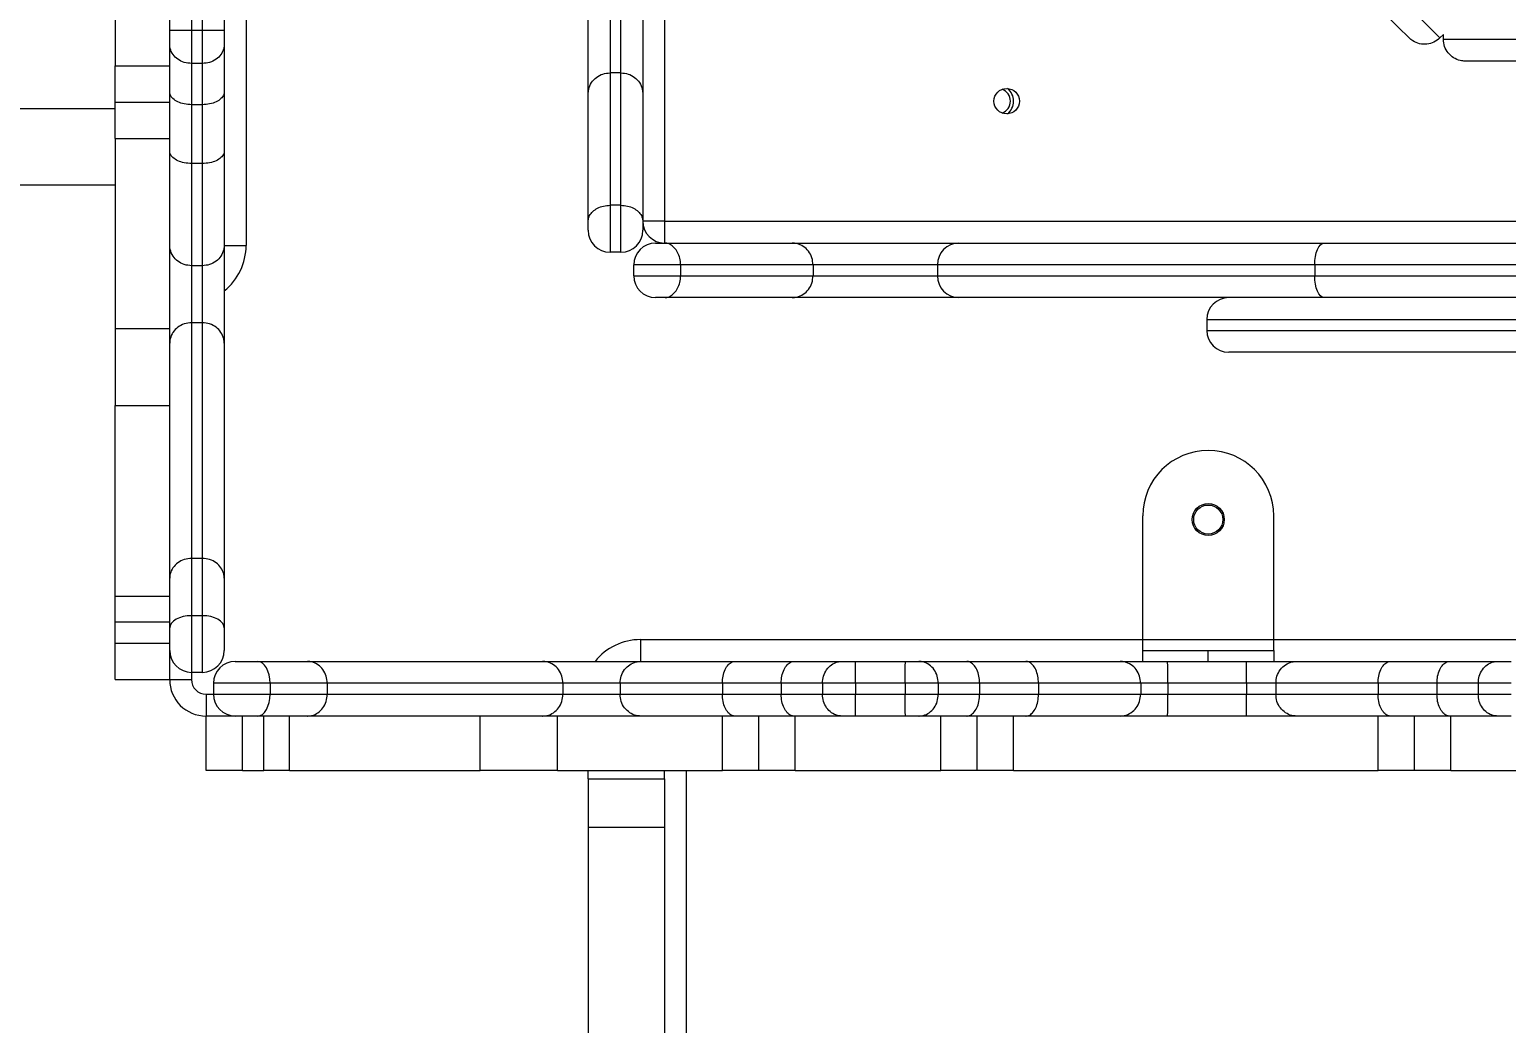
# Model space of a CAD drawing. Header units: millimetres. Extents: x -8760 to 8364, y -7998 to 7451.
# Drawn here: x 3400.9 to 3806.7, y -558.1 to -284.9 of the extents above; entities that cross this region are included whole.
import ezdxf

# ---------------------------------------------------------------- set-up
doc = ezdxf.new("R2010")
doc.units = ezdxf.units.MM
for name, color, linetype in [('DIKOM_ОБЪЕКТ', 7, 'Continuous'), ('DIKOM_РАЗМЕР_ЗОНА', 7, 'Continuous'), ('DIKOM_РАЗМЕР_ОБЪЕКТА', 7, 'Continuous')]:
    doc.layers.add(name, color=color, linetype=linetype)
doc.styles.add('style1', font='arial.ttf', dxfattribs={"width": 0.8})
doc.dimstyles.new('1-50', dxfattribs={"dimtxt": 300, "dimasz": 200, "dimexe": 100, "dimexo": 0, "dimgap": 100, "dimtad": 1, "dimtxsty": 'style1', "dimcen": 200, "dimclrd": 7, "dimclre": 7, "dimclrt": 7, "dimadec": 1, "dimazin": 2, "dimtfac": 1, "dimtmove": 0, "dimatfit": 2, "dimfxl": 0, "dimlwd": 25, "dimlwe": 18, "dimarcsym": 0})

# ---------------------------------------------------------------- blocks, each defined once
blk = doc.blocks.new('*D21')
at = {"layer": 'Defpoints', "color": 0, "transparency": 16777216}
for p in [(-7755.65, -10.55), (8364.4, -2410.44), (8364.4, -7897.56)]:
    blk.add_point(p, dxfattribs=at)
at = {"layer": 'DIKOM_РАЗМЕР_ЗОНА', "color": 7, "lineweight": 18, "transparency": 16777216}
for p, q in [((-7755.65, -10.55), (-7755.65, -7997.56)), ((8364.4, -2410.44), (8364.4, -7997.56))]:
    blk.add_line(p, q, dxfattribs=at)
at = {"layer": 'DIKOM_РАЗМЕР_ЗОНА', "color": 7, "lineweight": 25, "transparency": 16777216}
blk.add_line((-7555.65, -7897.56), (8164.4, -7897.56), dxfattribs=at)
at = {"layer": 'DIKOM_РАЗМЕР_ЗОНА', "color": 7, "transparency": 16777216}
for points in [[(-7555.65, -7864.23), (-7555.65, -7930.9), (-7755.65, -7897.56)], [(8164.4, -7864.23), (8164.4, -7930.9), (8364.4, -7897.56)]]:
    blk.add_solid(points, dxfattribs=at)
at = {"layer": 'DIKOM_РАЗМЕР_ЗОНА', "color": 7, "transparency": 16777216, "insert": (1040.74, -7644.39), "char_height": 300, "attachment_point": 5, "style": 'style1'}
blk.add_mtext('16100', dxfattribs=at)
blk = doc.blocks.new('*D19')
at = {"layer": 'Defpoints', "color": 0, "transparency": 16777216}
for p in [(-5756.7, -306.55), (6365.48, -2710.55), (6365.48, -7111.41)]:
    blk.add_point(p, dxfattribs=at)
at = {"layer": 'DIKOM_РАЗМЕР_ОБЪЕКТА', "color": 7, "lineweight": 18, "transparency": 16777216}
for p, q in [((-5756.7, -306.55), (-5756.7, -7211.41)), ((6365.48, -2710.55), (6365.48, -7211.41))]:
    blk.add_line(p, q, dxfattribs=at)
at = {"layer": 'DIKOM_РАЗМЕР_ОБЪЕКТА', "color": 7, "lineweight": 25, "transparency": 16777216}
blk.add_line((-5556.7, -7111.41), (6165.48, -7111.41), dxfattribs=at)
at = {"layer": 'DIKOM_РАЗМЕР_ОБЪЕКТА', "color": 7, "transparency": 16777216}
for points in [[(-5556.7, -7078.08), (-5556.7, -7144.75), (-5756.7, -7111.41)], [(6165.48, -7078.08), (6165.48, -7144.75), (6365.48, -7111.41)]]:
    blk.add_solid(points, dxfattribs=at)
at = {"layer": 'DIKOM_РАЗМЕР_ОБЪЕКТА', "color": 7, "transparency": 16777216, "insert": (1047.24, -6858.24), "char_height": 300, "attachment_point": 5, "style": 'style1'}
blk.add_mtext('12100', dxfattribs=at)

msp = doc.modelspace()

# ---------------------------------------------------------------- linework, layer by layer
at = {"layer": 'DIKOM_ОБЪЕКТ', "color": 7, "linetype": 'Continuous', "lineweight": 15}
for p, q in [((3575.391, -64.554), (3575.391, -337.554)), ((3460.392, -206.456), (3460.392, -344.189)), ((3424.391, -254.845), (3424.391, -294.845)), ((3554.391, -302.531), (3554.391, -256.74)), ((3569.391, -256.74), (3569.391, -302.531)), ((3560.392, -262.599), (3560.392, -296.764)), ((3563.392, -296.764), (3563.392, -262.599)), ((3439.392, -285.133), (3439.392, -271.394)), ((3445.392, -271.43), (3445.392, -285.097)), ((3448.392, -285.097), (3448.392, -271.43)), ((3454.392, -271.394), (3454.392, -285.133)), ((3439.392, -288.86), (3439.392, -285.133)), ((3445.392, -285.097), (3445.392, -294.179)), ((3448.392, -285.097), (3445.392, -285.097)), ((3448.392, -294.179), (3448.392, -285.097)), ((3454.392, -285.133), (3454.392, -288.86)), ((3788.426, -287.154), (3789.392, -286.189)), ((3789.392, -287.554), (3789.392, -286.189)), ((3789.392, -287.554), (3837.011, -287.554)), ((3439.392, -301.985), (3439.392, -288.86)), ((3454.392, -288.86), (3454.392, -301.985)), ((3424.391, -294.845), (3439.392, -294.845)), ((3424.391, -304.845), (3424.391, -294.845)), ((3448.392, -294.179), (3445.392, -294.179)), ((3445.392, -294.179), (3445.392, -305.522)), ((3448.392, -305.522), (3448.392, -294.179)), ((3840.462, -293.554), (3795.392, -293.554)), ((3560.392, -296.764), (3560.392, -333.156)), ((3563.392, -296.764), (3560.392, -296.764)), ((3563.392, -333.156), (3563.392, -296.764)), ((3439.392, -318.259), (3439.392, -301.985)), ((3454.392, -301.985), (3454.392, -318.259)), ((3554.391, -337.442), (3554.391, -302.531)), ((3569.391, -302.531), (3569.391, -337.442)), ((3373.238, -306.554), (3424.391, -306.554)), ((3424.391, -304.845), (3439.392, -304.845)), ((3424.391, -314.845), (3424.391, -304.845)), ((3448.392, -305.522), (3445.392, -305.522)), ((3445.392, -305.522), (3445.392, -321.691)), ((3448.392, -321.691), (3448.392, -305.522)), ((3424.391, -314.845), (3439.392, -314.845)), ((3424.391, -314.845), (3424.391, -367.029)), ((3439.392, -344.102), (3439.392, -318.259)), ((3454.392, -318.259), (3454.392, -344.102)), ((3448.392, -321.691), (3445.392, -321.691)), ((3445.392, -321.691), (3445.392, -349.785)), ((3448.392, -349.785), (3448.392, -321.691)), ((3373.238, -327.554), (3424.391, -327.554)), ((3560.392, -333.156), (3560.392, -346.054)), ((3563.392, -333.156), (3560.392, -333.156)), ((3563.392, -346.054), (3563.392, -333.156)), ((3554.391, -340.054), (3554.391, -337.442)), ((3569.391, -337.442), (3569.391, -340.054)), ((3575.391, -337.554), (3569.391, -337.554)), ((3575.391, -337.554), (3848.392, -337.554)), ((3575.391, -337.554), (3575.391, -343.554)), ((3439.392, -371.072), (3439.392, -344.102)), ((3454.392, -344.102), (3454.392, -371.072)), ((3454.392, -344.189), (3460.392, -344.189)), ((3572.892, -343.554), (3575.503, -343.554)), ((3575.503, -343.554), (3610.415, -343.554)), ((3610.415, -343.554), (3656.206, -343.554)), ((3656.206, -343.554), (3756.62, -343.554)), ((3756.62, -343.554), (3901.358, -343.554)), ((3563.392, -346.054), (3560.392, -346.054)), ((3448.392, -349.785), (3445.392, -349.785)), ((3445.392, -349.785), (3445.392, -365.478)), ((3448.392, -365.478), (3448.392, -349.785)), ((3579.79, -349.554), (3566.892, -349.554)), ((3566.892, -352.554), (3566.892, -349.554)), ((3566.892, -352.554), (3579.79, -352.554)), ((3579.79, -349.554), (3579.79, -352.554)), ((3616.182, -349.554), (3579.79, -349.554)), ((3579.79, -352.554), (3616.182, -352.554)), ((3616.182, -349.554), (3616.182, -352.554)), ((3650.346, -349.554), (3616.182, -349.554)), ((3616.182, -352.554), (3650.346, -352.554)), ((3754.02, -349.554), (3650.346, -349.554)), ((3650.346, -349.554), (3650.346, -352.554)), ((3650.346, -352.554), (3754.02, -352.554)), ((3896.808, -349.554), (3754.02, -349.554)), ((3754.02, -349.554), (3754.02, -352.554)), ((3754.02, -352.554), (3896.808, -352.554)), ((3575.503, -358.554), (3572.892, -358.554)), ((3610.415, -358.554), (3575.503, -358.554)), ((3656.206, -358.554), (3610.415, -358.554)), ((3756.62, -358.554), (3656.206, -358.554)), ((3901.358, -358.554), (3756.62, -358.554)), ((3724.392, -364.554), (3724.392, -367.554)), ((3724.392, -364.554), (4084.392, -364.554)), ((3424.391, -367.029), (3439.392, -367.029)), ((3424.391, -367.029), (3424.391, -388.242)), ((3445.392, -365.478), (3445.392, -430.246)), ((3448.392, -365.478), (3445.392, -365.478)), ((3448.392, -430.246), (3448.392, -365.478)), ((3724.392, -367.554), (4084.392, -367.554)), ((3439.392, -435.685), (3439.392, -371.072)), ((3454.392, -371.072), (3454.392, -435.685)), ((4078.392, -373.554), (3730.392, -373.554)), ((3424.391, -388.242), (3439.392, -388.242)), ((3424.391, -440.625), (3424.391, -388.242)), ((3706.77, -452.554), (3706.77, -418.554)), ((3742.77, -452.554), (3742.77, -418.554)), ((3445.392, -430.246), (3445.392, -445.973)), ((3448.392, -430.246), (3445.392, -430.246)), ((3448.392, -445.973), (3448.392, -430.246)), ((3439.392, -449.322), (3439.392, -435.685)), ((3454.392, -435.685), (3454.392, -449.322)), ((3424.391, -440.625), (3439.392, -440.625)), ((3424.391, -447.696), (3424.391, -440.625)), ((3445.392, -445.973), (3445.392, -461.554)), ((3448.392, -445.973), (3445.392, -445.973)), ((3448.392, -461.554), (3448.392, -445.973)), ((3424.391, -447.696), (3439.392, -447.696)), ((3424.391, -453.554), (3424.391, -447.696)), ((3439.392, -455.554), (3439.392, -449.322)), ((3454.392, -449.322), (3454.392, -455.554)), ((3424.391, -453.554), (3439.392, -453.554)), ((3424.391, -463.554), (3424.391, -453.554)), ((3568.757, -452.554), (3568.757, -458.554)), ((3568.757, -452.554), (3706.77, -452.554)), ((3706.77, -452.554), (3742.77, -452.554)), ((3706.77, -455.554), (3706.77, -452.554)), ((3742.77, -455.554), (3742.77, -452.554)), ((3742.77, -452.554), (4066.294, -452.554)), ((3439.392, -463.554), (3439.392, -455.554)), ((3457.391, -458.554), (3463.624, -458.554)), ((3463.624, -458.554), (3477.261, -458.554)), ((3477.261, -458.554), (3541.874, -458.554)), ((3541.874, -458.554), (3568.843, -458.554)), ((3568.843, -458.554), (3594.687, -458.554)), ((3594.687, -458.554), (3610.961, -458.554)), ((3610.961, -458.554), (3624.086, -458.554)), ((3624.086, -458.554), (3627.812, -458.554)), ((3627.812, -458.554), (3641.552, -458.554)), ((3641.552, -458.554), (3645.279, -458.554)), ((3645.279, -458.554), (3658.404, -458.554)), ((3658.404, -458.554), (3674.677, -458.554)), ((3674.677, -458.554), (3700.521, -458.554)), ((3700.521, -458.554), (3713.584, -458.554)), ((3706.77, -458.554), (3706.77, -455.554)), ((3706.77, -455.554), (3724.77, -455.554)), ((3713.584, -458.554), (3735.221, -458.554)), ((3724.77, -458.554), (3724.77, -455.554)), ((3724.77, -455.554), (3742.77, -455.554)), ((3735.221, -458.554), (3749.019, -458.554)), ((3742.77, -455.554), (3742.77, -458.554)), ((3749.019, -458.554), (3774.863, -458.554)), ((3774.863, -458.554), (3791.136, -458.554)), ((3791.136, -458.554), (3804.261, -458.554)), ((3804.261, -458.554), (3807.988, -458.554)), ((3448.392, -461.554), (3445.392, -461.554)), ((3445.392, -461.554), (3445.392, -463.554)), ((3424.391, -463.554), (3439.392, -463.554)), ((3439.392, -463.554), (3445.392, -463.554)), ((3466.973, -464.554), (3451.392, -464.554)), ((3451.392, -464.554), (3451.392, -467.554)), ((3466.973, -464.554), (3466.973, -467.554)), ((3482.699, -464.554), (3466.973, -464.554)), ((3482.699, -464.554), (3482.699, -467.554)), ((3547.468, -464.554), (3482.699, -464.554)), ((3547.468, -464.554), (3547.468, -467.554)), ((3563.161, -464.554), (3547.468, -464.554)), ((3591.254, -464.554), (3563.161, -464.554)), ((3563.161, -464.554), (3563.161, -467.554)), ((3607.424, -464.554), (3591.254, -464.554)), ((3591.254, -464.554), (3591.254, -467.554)), ((3618.766, -464.554), (3607.424, -464.554)), ((3607.424, -464.554), (3607.424, -467.554)), ((3627.849, -464.554), (3618.766, -464.554)), ((3618.766, -464.554), (3618.766, -467.554)), ((3627.849, -464.554), (3627.849, -467.554)), ((3641.516, -464.554), (3627.849, -464.554)), ((3650.598, -464.554), (3641.516, -464.554)), ((3641.516, -464.554), (3641.516, -467.554)), ((3650.598, -464.554), (3650.598, -467.554)), ((3661.94, -464.554), (3650.598, -464.554)), ((3661.94, -464.554), (3661.94, -467.554)), ((3678.11, -464.554), (3661.94, -464.554)), ((3678.11, -464.554), (3678.11, -467.554)), ((3706.203, -464.554), (3678.11, -464.554)), ((3706.203, -464.554), (3706.203, -467.554)), ((3713.671, -464.554), (3706.203, -464.554)), ((3713.671, -464.554), (3713.671, -467.554)), ((3735.307, -464.554), (3713.671, -464.554)), ((3743.337, -464.554), (3735.307, -464.554)), ((3735.307, -464.554), (3735.307, -467.554)), ((3771.43, -464.554), (3743.337, -464.554)), ((3743.337, -464.554), (3743.337, -467.554)), ((3787.6, -464.554), (3771.43, -464.554)), ((3771.43, -464.554), (3771.43, -467.554)), ((3798.942, -464.554), (3787.6, -464.554)), ((3787.6, -464.554), (3787.6, -467.554)), ((3808.025, -464.554), (3798.942, -464.554)), ((3798.942, -464.554), (3798.942, -467.554)), ((3449.391, -467.554), (3449.391, -473.554)), ((3449.391, -467.554), (3451.392, -467.554)), ((3451.392, -467.554), (3466.973, -467.554)), ((3466.973, -467.554), (3482.699, -467.554)), ((3482.699, -467.554), (3547.468, -467.554)), ((3547.468, -467.554), (3563.161, -467.554)), ((3563.161, -467.554), (3591.254, -467.554)), ((3591.254, -467.554), (3607.424, -467.554)), ((3607.424, -467.554), (3618.766, -467.554)), ((3618.766, -467.554), (3627.849, -467.554)), ((3627.849, -467.554), (3641.516, -467.554)), ((3641.516, -467.554), (3650.598, -467.554)), ((3650.598, -467.554), (3661.94, -467.554)), ((3661.94, -467.554), (3678.11, -467.554)), ((3678.11, -467.554), (3706.203, -467.554)), ((3706.203, -467.554), (3713.671, -467.554)), ((3713.671, -467.554), (3735.307, -467.554)), ((3735.307, -467.554), (3743.337, -467.554)), ((3743.337, -467.554), (3771.43, -467.554)), ((3771.43, -467.554), (3787.6, -467.554)), ((3787.6, -467.554), (3798.942, -467.554)), ((3798.942, -467.554), (3808.025, -467.554)), ((3449.391, -488.554), (3449.391, -473.554)), ((3457.391, -473.554), (3449.391, -473.554)), ((3463.624, -473.554), (3457.391, -473.554)), ((3459.392, -488.554), (3459.392, -473.554)), ((3477.261, -473.554), (3463.624, -473.554)), ((3465.25, -488.554), (3465.25, -473.554)), ((3472.321, -488.554), (3472.321, -473.554)), ((3541.874, -473.554), (3477.261, -473.554)), ((3524.704, -488.554), (3524.704, -473.554)), ((3568.843, -473.554), (3541.874, -473.554)), ((3545.917, -488.554), (3545.917, -473.554)), ((3594.687, -473.554), (3568.843, -473.554)), ((3591.263, -488.554), (3591.263, -473.554)), ((3610.961, -473.554), (3594.687, -473.554)), ((3601.263, -488.554), (3601.263, -473.554)), ((3624.086, -473.554), (3610.961, -473.554)), ((3611.263, -488.554), (3611.263, -473.554)), ((3627.812, -473.554), (3624.086, -473.554)), ((3641.552, -473.554), (3627.812, -473.554)), ((3645.279, -473.554), (3641.552, -473.554)), ((3658.404, -473.554), (3645.279, -473.554)), ((3651.263, -488.554), (3651.263, -473.554)), ((3674.677, -473.554), (3658.404, -473.554)), ((3661.264, -488.554), (3661.264, -473.554)), ((3671.263, -488.554), (3671.263, -473.554)), ((3700.521, -473.554), (3674.677, -473.554)), ((3713.584, -473.554), (3700.521, -473.554)), ((3735.221, -473.554), (3713.584, -473.554)), ((3749.019, -473.554), (3735.221, -473.554)), ((3774.863, -473.554), (3749.019, -473.554)), ((3771.439, -488.554), (3771.439, -473.554)), ((3791.136, -473.554), (3774.863, -473.554)), ((3781.439, -488.554), (3781.439, -473.554)), ((3804.261, -473.554), (3791.136, -473.554)), ((3791.439, -488.554), (3791.439, -473.554)), ((3807.988, -473.554), (3804.261, -473.554)), ((3459.392, -488.554), (3449.391, -488.554)), ((3459.392, -488.554), (3465.25, -488.554)), ((3472.321, -488.554), (3465.25, -488.554)), ((3472.321, -488.554), (3524.704, -488.554)), ((3545.917, -488.554), (3524.704, -488.554)), ((3545.917, -488.554), (3591.263, -488.554)), ((3554.391, -490.842), (3554.391, -488.554)), ((3554.391, -490.842), (3575.391, -490.842)), ((3554.391, -490.842), (3554.391, -504.07)), ((3575.391, -490.842), (3575.391, -488.554)), ((3575.391, -490.842), (3575.391, -504.07)), ((3581.391, -1928.554), (3581.391, -488.554)), ((3601.263, -488.554), (3591.263, -488.554)), ((3611.263, -488.554), (3601.263, -488.554)), ((3611.263, -488.554), (3651.263, -488.554)), ((3661.264, -488.554), (3651.263, -488.554)), ((3671.263, -488.554), (3661.264, -488.554)), ((3671.263, -488.554), (3771.439, -488.554)), ((3781.439, -488.554), (3771.439, -488.554)), ((3791.439, -488.554), (3781.439, -488.554)), ((3791.439, -488.554), (3831.439, -488.554)), ((3554.391, -504.07), (3575.391, -504.07)), ((3554.391, -504.07), (3554.391, -728.554)), ((3575.391, -504.07), (3575.391, -728.554))]:
    msp.add_line(p, q, dxfattribs=at)
at = {"layer": 'DIKOM_ОБЪЕКТ', "color": 7, "linetype": 'Continuous', "lineweight": 15, "flags": 128}
for points in [[(3779.941, -287.154), (3779.039, -286.253), (3777.895, -285.108), (3776.51, -283.723), (3774.89, -282.104), (3773.042, -280.255), (3770.971, -278.185), (3768.687, -275.901), (3766.197, -273.411), (3763.51, -270.724), (3760.637, -267.851), (3757.588, -264.801), (3754.374, -261.588), (3751.008, -258.221)], [(3757.697, -256.425), (3761.289, -260.017), (3764.716, -263.444), (3767.966, -266.695), (3771.027, -269.755), (3773.887, -272.615), (3776.535, -275.263), (3778.962, -277.69), (3781.158, -279.886), (3783.115, -281.844), (3784.827, -283.555), (3786.286, -285.014), (3787.487, -286.216), (3788.426, -287.154)], [(3754.02, -349.554), (3754.07, -348.384), (3754.218, -347.258), (3754.459, -346.221), (3754.782, -345.312), (3755.176, -344.565), (3755.625, -344.011), (3756.113, -343.669), (3756.62, -343.554)], [(3756.62, -358.554), (3756.113, -358.439), (3755.625, -358.098), (3755.176, -357.543), (3754.782, -356.797), (3754.459, -355.888), (3754.218, -354.85), (3754.07, -353.725), (3754.02, -352.554)], [(3445.392, -445.973), (3444.221, -446.037), (3443.095, -446.228), (3442.058, -446.537), (3441.149, -446.954), (3440.403, -447.461), (3439.849, -448.04), (3439.507, -448.668), (3439.392, -449.322)], [(3454.392, -449.322), (3454.276, -448.668), (3453.935, -448.04), (3453.38, -447.461), (3452.634, -446.954), (3451.725, -446.537), (3450.688, -446.228), (3449.562, -446.037), (3448.392, -445.973)], [(3466.973, -464.554), (3466.909, -463.384), (3466.718, -462.258), (3466.408, -461.221), (3465.992, -460.311), (3465.484, -459.565), (3464.905, -459.011), (3464.277, -458.669), (3463.624, -458.554)], [(3463.624, -473.554), (3464.277, -473.439), (3464.905, -473.098), (3465.484, -472.543), (3465.992, -471.797), (3466.408, -470.888), (3466.718, -469.85), (3466.909, -468.725), (3466.973, -467.554)]]:
    msp.add_lwpolyline(points, dxfattribs=at)
at = {"layer": 'DIKOM_ОБЪЕКТ', "color": 7, "linetype": 'Continuous', "lineweight": 15}
for centre, radius in [((3669.392, -304.554), 3.5), ((3724.77, -419.554), 4.4), ((3724.77, -419.554), 4)]:
    msp.add_circle(centre, radius, dxfattribs=at)
for centre, radius, start, end in [((3666.892, -304.554), 3.5, 290.92507, 69.07493), ((3666.892, -304.554), 4.4, 307.38807, 52.61195), ((3560.392, -340.054), 6, 180, 270), ((3563.392, -340.054), 6, 270, 0), ((3575.392, -337.554), 6, 180, 270), ((3444.392, -344.189), 16, 308.68219, 0), ((3572.892, -349.554), 6, 90, 180), ((3656.277, -349.485), 5.931, 90.68937, 180.66749), ((3572.892, -352.554), 6, 180, 270), ((3656.277, -352.623), 5.931, 179.33025, 269.31062), ((3730.392, -364.554), 6, 90, 180), ((3730.392, -367.554), 6, 180, 270), ((3724.77, -418.554), 18, 90, 180), ((3724.77, -418.554), 18, 0, 90), ((3568.757, -468.554), 16, 90, 141.31781), ((3445.392, -455.554), 6, 180, 270), ((3448.392, -455.554), 6, 270, 0), ((3457.392, -464.554), 6, 90, 180), ((3449.392, -463.554), 10, 180, 270), ((3449.392, -463.554), 4, 180, 270), ((3457.392, -467.554), 6, 180, 270)]:
    msp.add_arc(centre, radius, start, end, dxfattribs=at)
for points, knots in [([(3445.392, -285.097), (3444.717, -285.097), (3443.368, -285.098), (3441.572, -285.103), (3440.206, -285.112), (3439.533, -285.121), (3439.394, -285.129), (3439.392, -285.133), (3439.392, -285.133)], [0, 0, 0, 0, 0.2146724, 0.4293578, 0.6440333, 0.8586921, 0.9867632, 1, 1, 1, 1]), ([(3454.392, -285.133), (3454.391, -285.133), (3454.388, -285.129), (3454.252, -285.121), (3453.577, -285.112), (3452.211, -285.103), (3450.416, -285.098), (3449.066, -285.097), (3448.392, -285.097)], [0, 0, 0, 0, 0.0132375, 0.1413045, 0.3559669, 0.5706796, 0.7853241, 1, 1, 1, 1]), ([(3788.426, -287.154), (3787.904, -287.583), (3786.859, -288.441), (3784.866, -288.981), (3782.831, -288.876), (3781.153, -288.182), (3780.268, -287.479), (3779.949, -287.163), (3779.941, -287.154)], [0, 0, 0, 0, 0.2135381, 0.4270642, 0.6409934, 0.8557627, 0.9961985, 1, 1, 1, 1]), ([(3795.392, -293.554), (3795.381, -293.554), (3794.925, -293.554), (3793.796, -293.42), (3792.118, -292.719), (3790.61, -291.354), (3789.589, -289.567), (3789.457, -288.225), (3789.392, -287.554)], [0, 0, 0, 0, 0.0033179, 0.1466203, 0.3614496, 0.5747744, 0.7873819, 1, 1, 1, 1]), ([(3445.392, -294.179), (3444.718, -294.121), (3443.372, -294.005), (3441.579, -293.101), (3440.213, -291.763), (3439.522, -290.275), (3439.391, -289.274), (3439.392, -288.87), (3439.392, -288.86)], [0, 0, 0, 0, 0.2138837, 0.4277851, 0.6418509, 0.8563739, 0.996382, 1, 1, 1, 1]), ([(3454.392, -288.86), (3454.392, -288.87), (3454.392, -289.274), (3454.26, -290.275), (3453.57, -291.763), (3452.204, -293.101), (3450.412, -294.005), (3449.065, -294.121), (3448.392, -294.179)], [0, 0, 0, 0, 0.0036181, 0.1436374, 0.3581688, 0.5722427, 0.786108, 1, 1, 1, 1]), ([(3554.391, -302.531), (3554.392, -302.516), (3554.396, -302.089), (3554.521, -301.015), (3555.212, -299.408), (3556.577, -297.947), (3558.37, -296.955), (3559.718, -296.827), (3560.392, -296.764)], [0, 0, 0, 0, 0.0049799, 0.1424308, 0.3572396, 0.5716166, 0.7858025, 1, 1, 1, 1]), ([(3563.392, -296.764), (3564.065, -296.827), (3565.413, -296.955), (3567.206, -297.948), (3568.572, -299.408), (3569.26, -301.016), (3569.392, -302.089), (3569.391, -302.516), (3569.391, -302.531)], [0, 0, 0, 0, 0.214151, 0.4283404, 0.6427547, 0.8575671, 0.9950203, 1, 1, 1, 1]), ([(3445.392, -305.522), (3444.717, -305.483), (3443.368, -305.405), (3441.572, -304.795), (3440.206, -303.897), (3439.543, -302.939), (3439.396, -302.284), (3439.392, -302.024), (3439.392, -301.985)], [0, 0, 0, 0, 0.2146659, 0.4293481, 0.6440237, 0.858681, 0.979032, 1, 1, 1, 1]), ([(3454.392, -301.985), (3454.391, -302.024), (3454.386, -302.284), (3454.242, -302.94), (3453.577, -303.897), (3452.212, -304.795), (3450.416, -305.405), (3449.066, -305.483), (3448.392, -305.522)], [0, 0, 0, 0, 0.0209689, 0.1413142, 0.3559727, 0.5706495, 0.7853329, 1, 1, 1, 1]), ([(3445.392, -321.691), (3444.717, -321.653), (3443.368, -321.578), (3441.572, -320.985), (3440.208, -320.114), (3439.524, -319.162), (3439.394, -318.525), (3439.392, -318.272), (3439.392, -318.259)], [0, 0, 0, 0, 0.2145931, 0.4292114, 0.6438332, 0.8585202, 0.9926642, 1, 1, 1, 1]), ([(3454.392, -318.259), (3454.391, -318.272), (3454.389, -318.525), (3454.259, -319.162), (3453.576, -320.115), (3452.211, -320.985), (3450.415, -321.578), (3449.066, -321.653), (3448.392, -321.691)], [0, 0, 0, 0, 0.00733591, 0.14148756, 0.35615814, 0.57078288, 0.78540401, 1, 1, 1, 1]), ([(3554.391, -337.442), (3554.391, -337.44), (3554.391, -337.369), (3554.412, -336.957), (3554.662, -336.079), (3555.564, -334.891), (3556.89, -333.942), (3558.541, -333.286), (3559.775, -333.199), (3560.392, -333.156)], [0, 0, 0, 0, 0.0014877, 0.0470979, 0.2691647, 0.4668073, 0.6481888, 0.8240036, 1, 1, 1, 1]), ([(3563.392, -333.156), (3564.009, -333.199), (3565.242, -333.286), (3566.893, -333.942), (3568.22, -334.891), (3569.121, -336.079), (3569.373, -336.957), (3569.391, -337.369), (3569.391, -337.44), (3569.391, -337.442)], [0, 0, 0, 0, 0.1759965, 0.3518115, 0.5331932, 0.730836, 0.952903, 0.9985123, 1, 1, 1, 1]), ([(3445.392, -349.785), (3444.718, -349.722), (3443.37, -349.597), (3441.575, -348.621), (3440.209, -347.183), (3439.525, -345.599), (3439.391, -344.541), (3439.392, -344.119), (3439.392, -344.102)], [0, 0, 0, 0, 0.2143736, 0.4287455, 0.6432843, 0.858028, 0.9942985, 1, 1, 1, 1]), ([(3454.392, -344.102), (3454.391, -344.119), (3454.388, -344.541), (3454.261, -345.599), (3453.573, -347.182), (3452.208, -348.621), (3450.414, -349.597), (3449.066, -349.722), (3448.392, -349.785)], [0, 0, 0, 0, 0.00570172, 0.14196717, 0.35671211, 0.57125213, 0.78562519, 1, 1, 1, 1]), ([(3579.79, -349.554), (3579.747, -348.937), (3579.66, -347.704), (3579.004, -346.052), (3578.055, -344.726), (3576.867, -343.825), (3575.988, -343.574), (3575.576, -343.554), (3575.506, -343.554), (3575.503, -343.554)], [0, 0, 0, 0, 0.1759934, 0.3518052, 0.5331991, 0.7308285, 0.9529034, 0.9985124, 1, 1, 1, 1]), ([(3616.182, -349.554), (3616.118, -348.88), (3615.991, -347.533), (3614.998, -345.74), (3613.538, -344.373), (3611.93, -343.686), (3610.857, -343.554), (3610.43, -343.554), (3610.415, -343.554)], [0, 0, 0, 0, 0.2141736, 0.4283607, 0.6427558, 0.8575658, 0.9950204, 1, 1, 1, 1]), ([(3575.503, -358.554), (3575.506, -358.554), (3575.576, -358.554), (3575.988, -358.534), (3576.867, -358.284), (3578.055, -357.382), (3579.003, -356.056), (3579.66, -354.404), (3579.747, -353.171), (3579.79, -352.554)], [0, 0, 0, 0, 0.0014876, 0.0470964, 0.2691642, 0.4667907, 0.6481974, 0.8239868, 1, 1, 1, 1]), ([(3610.415, -358.554), (3610.43, -358.554), (3610.857, -358.552), (3611.93, -358.424), (3613.538, -357.734), (3614.998, -356.369), (3615.991, -354.575), (3616.118, -353.228), (3616.182, -352.554)], [0, 0, 0, 0, 0.0049796, 0.1424282, 0.3572335, 0.5716238, 0.7858061, 1, 1, 1, 1]), ([(3445.392, -365.478), (3444.717, -365.54), (3443.369, -365.664), (3441.574, -366.629), (3440.208, -368.048), (3439.526, -369.602), (3439.391, -370.64), (3439.392, -371.053), (3439.392, -371.072)], [0, 0, 0, 0, 0.2145084, 0.4289764, 0.6435196, 0.8582672, 0.9935575, 1, 1, 1, 1]), ([(3454.392, -371.072), (3454.391, -371.053), (3454.389, -370.64), (3454.26, -369.602), (3453.575, -368.048), (3452.209, -366.629), (3450.414, -365.664), (3449.066, -365.54), (3448.392, -365.478)], [0, 0, 0, 0, 0.00644274, 0.14172868, 0.35647871, 0.57102441, 0.78553927, 1, 1, 1, 1]), ([(3445.392, -430.246), (3444.717, -430.306), (3443.368, -430.426), (3441.573, -431.364), (3440.206, -432.744), (3439.526, -434.254), (3439.391, -435.265), (3439.392, -435.665), (3439.392, -435.685)], [0, 0, 0, 0, 0.2145837, 0.4291897, 0.6437885, 0.8584749, 0.9930915, 1, 1, 1, 1]), ([(3454.392, -435.685), (3454.391, -435.665), (3454.389, -435.265), (3454.26, -434.254), (3453.576, -432.743), (3452.21, -431.364), (3450.415, -430.426), (3449.066, -430.306), (3448.392, -430.246)], [0, 0, 0, 0, 0.0069088, 0.1415217, 0.3562117, 0.5708477, 0.7854128, 1, 1, 1, 1]), ([(3482.699, -464.554), (3482.64, -463.88), (3482.52, -462.531), (3481.582, -460.735), (3480.202, -459.369), (3478.692, -458.687), (3477.681, -458.555), (3477.281, -458.554), (3477.261, -458.554)], [0, 0, 0, 0, 0.2145613, 0.4291516, 0.6437738, 0.8584765, 0.9930912, 1, 1, 1, 1]), ([(3547.468, -464.554), (3547.406, -463.88), (3547.282, -462.531), (3546.317, -460.736), (3544.898, -459.371), (3543.344, -458.686), (3542.305, -458.555), (3541.893, -458.554), (3541.874, -458.554)], [0, 0, 0, 0, 0.2144579, 0.4289141, 0.6435261, 0.8582733, 0.9935575, 1, 1, 1, 1]), ([(3563.161, -464.554), (3563.224, -463.88), (3563.349, -462.532), (3564.325, -460.737), (3565.763, -459.372), (3567.346, -458.685), (3568.405, -458.556), (3568.827, -458.554), (3568.843, -458.554)], [0, 0, 0, 0, 0.2143768, 0.4287518, 0.6432769, 0.8580558, 0.9943225, 1, 1, 1, 1]), ([(3591.254, -464.554), (3591.292, -463.88), (3591.368, -462.53), (3591.96, -460.735), (3592.831, -459.37), (3593.785, -458.688), (3594.42, -458.555), (3594.674, -458.554), (3594.687, -458.554)], [0, 0, 0, 0, 0.2146008, 0.4292021, 0.6438292, 0.8585253, 0.9926496, 1, 1, 1, 1]), ([(3607.424, -464.554), (3607.463, -463.879), (3607.541, -462.53), (3608.151, -460.734), (3609.048, -459.369), (3610.006, -458.704), (3610.662, -458.559), (3610.922, -458.555), (3610.961, -458.554)], [0, 0, 0, 0, 0.2146737, 0.4293192, 0.6440082, 0.8586968, 0.9790308, 1, 1, 1, 1]), ([(3618.766, -464.554), (3618.824, -463.881), (3618.94, -462.534), (3619.846, -460.741), (3621.182, -459.376), (3622.671, -458.685), (3623.672, -458.554), (3624.075, -458.554), (3624.086, -458.554)], [0, 0, 0, 0, 0.213896, 0.4277868, 0.6418482, 0.8563628, 0.9963818, 1, 1, 1, 1]), ([(3627.849, -464.554), (3627.848, -463.879), (3627.847, -462.53), (3627.843, -460.734), (3627.834, -459.369), (3627.824, -458.695), (3627.816, -458.557), (3627.813, -458.554), (3627.812, -458.554)], [0, 0, 0, 0, 0.214679, 0.4293264, 0.6440253, 0.8586907, 0.9867626, 1, 1, 1, 1]), ([(3641.516, -464.554), (3641.516, -463.879), (3641.517, -462.53), (3641.521, -460.734), (3641.53, -459.369), (3641.54, -458.695), (3641.548, -458.557), (3641.551, -458.554), (3641.552, -458.554)], [0, 0, 0, 0, 0.2146789, 0.4293264, 0.6440253, 0.8586907, 0.9867626, 1, 1, 1, 1]), ([(3650.598, -464.554), (3650.54, -463.881), (3650.424, -462.534), (3649.519, -460.741), (3648.182, -459.376), (3646.693, -458.685), (3645.693, -458.554), (3645.289, -458.554), (3645.279, -458.554)], [0, 0, 0, 0, 0.2138935, 0.4277603, 0.6418524, 0.8563644, 0.9963818, 1, 1, 1, 1]), ([(3661.94, -464.554), (3661.901, -463.879), (3661.823, -462.53), (3661.213, -460.734), (3660.316, -459.369), (3659.358, -458.704), (3658.702, -458.559), (3658.442, -458.555), (3658.404, -458.554)], [0, 0, 0, 0, 0.2146737, 0.4293192, 0.6440082, 0.8586968, 0.9790308, 1, 1, 1, 1]), ([(3678.11, -464.554), (3678.072, -463.88), (3677.996, -462.531), (3677.404, -460.735), (3676.533, -459.37), (3675.58, -458.688), (3674.944, -458.555), (3674.69, -458.554), (3674.677, -458.554)], [0, 0, 0, 0, 0.2145976, 0.4291817, 0.6438056, 0.8584985, 0.9926497, 1, 1, 1, 1]), ([(3706.203, -464.554), (3706.141, -463.88), (3706.015, -462.532), (3705.04, -460.737), (3703.601, -459.372), (3702.018, -458.686), (3700.959, -458.556), (3700.538, -458.554), (3700.521, -458.554)], [0, 0, 0, 0, 0.2143767, 0.4287517, 0.6432767, 0.8580555, 0.9942743, 1, 1, 1, 1]), ([(3713.671, -464.554), (3713.67, -463.879), (3713.668, -462.53), (3713.651, -460.735), (3713.628, -459.369), (3713.604, -458.691), (3713.591, -458.556), (3713.585, -458.554), (3713.584, -458.554)], [0, 0, 0, 0, 0.2146422, 0.4292875, 0.6439707, 0.8586524, 0.9896588, 1, 1, 1, 1]), ([(3735.307, -464.554), (3735.306, -463.879), (3735.304, -462.53), (3735.288, -460.735), (3735.263, -459.369), (3735.242, -458.691), (3735.225, -458.556), (3735.221, -458.554), (3735.221, -458.554)], [0, 0, 0, 0, 0.21464243, 0.42928739, 0.64397125, 0.85865234, 0.98965945, 1, 1, 1, 1]), ([(3743.337, -464.554), (3743.399, -463.88), (3743.524, -462.532), (3744.5, -460.737), (3745.939, -459.372), (3747.522, -458.686), (3748.581, -458.556), (3749.002, -458.554), (3749.019, -458.554)], [0, 0, 0, 0, 0.2143767, 0.4287517, 0.6432767, 0.8580555, 0.9942743, 1, 1, 1, 1]), ([(3771.43, -464.554), (3771.468, -463.88), (3771.544, -462.53), (3772.136, -460.735), (3773.007, -459.37), (3773.96, -458.688), (3774.596, -458.555), (3774.85, -458.554), (3774.863, -458.554)], [0, 0, 0, 0, 0.2146004, 0.4292013, 0.643828, 0.8584967, 0.9926496, 1, 1, 1, 1]), ([(3787.6, -464.554), (3787.639, -463.879), (3787.717, -462.53), (3788.327, -460.734), (3789.224, -459.369), (3790.182, -458.704), (3790.837, -458.559), (3791.098, -458.555), (3791.136, -458.554)], [0, 0, 0, 0, 0.2146737, 0.4293192, 0.6440082, 0.8586968, 0.9790308, 1, 1, 1, 1]), ([(3798.942, -464.554), (3799, -463.881), (3799.116, -462.534), (3800.021, -460.741), (3801.358, -459.376), (3802.847, -458.685), (3803.847, -458.554), (3804.251, -458.554), (3804.261, -458.554)], [0, 0, 0, 0, 0.2138935, 0.4277603, 0.6418524, 0.8563644, 0.9963818, 1, 1, 1, 1]), ([(3477.261, -473.554), (3477.281, -473.554), (3477.681, -473.553), (3478.692, -473.421), (3480.202, -472.739), (3481.582, -471.373), (3482.52, -469.578), (3482.64, -468.229), (3482.699, -467.554)], [0, 0, 0, 0, 0.0069087, 0.1415249, 0.3562252, 0.5708281, 0.7854161, 1, 1, 1, 1]), ([(3541.874, -473.554), (3541.893, -473.554), (3542.305, -473.553), (3543.344, -473.422), (3544.898, -472.737), (3546.317, -471.372), (3547.282, -469.577), (3547.406, -468.228), (3547.468, -467.554)], [0, 0, 0, 0, 0.0064424, 0.1417241, 0.3564772, 0.5710685, 0.7855209, 1, 1, 1, 1]), ([(3568.843, -473.554), (3568.827, -473.554), (3568.405, -473.553), (3567.346, -473.423), (3565.763, -472.736), (3564.325, -471.371), (3563.349, -469.576), (3563.224, -468.228), (3563.161, -467.554)], [0, 0, 0, 0, 0.0056774, 0.1419414, 0.356716, 0.5712538, 0.7856024, 1, 1, 1, 1]), ([(3594.687, -473.554), (3594.674, -473.554), (3594.42, -473.553), (3593.785, -473.421), (3592.831, -472.739), (3591.96, -471.373), (3591.368, -469.578), (3591.292, -468.229), (3591.254, -467.554)], [0, 0, 0, 0, 0.0073502, 0.1414712, 0.3561619, 0.5707836, 0.7853795, 1, 1, 1, 1]), ([(3610.961, -473.554), (3610.922, -473.553), (3610.662, -473.549), (3610.006, -473.404), (3609.048, -472.74), (3608.151, -471.374), (3607.541, -469.578), (3607.463, -468.229), (3607.424, -467.554)], [0, 0, 0, 0, 0.0209688, 0.1413042, 0.3559797, 0.5706654, 0.7853297, 1, 1, 1, 1]), ([(3624.086, -473.554), (3624.075, -473.554), (3623.672, -473.555), (3622.671, -473.423), (3621.182, -472.732), (3619.846, -471.367), (3618.94, -469.574), (3618.824, -468.227), (3618.766, -467.554)], [0, 0, 0, 0, 0.0036181, 0.1436341, 0.3581439, 0.5722005, 0.7861087, 1, 1, 1, 1]), ([(3627.812, -473.554), (3627.813, -473.554), (3627.816, -473.551), (3627.824, -473.414), (3627.834, -472.74), (3627.843, -471.374), (3627.847, -469.578), (3627.848, -468.229), (3627.849, -467.554)], [0, 0, 0, 0, 0.01323712, 0.14130616, 0.35596677, 0.57066093, 0.78532579, 1, 1, 1, 1]), ([(3641.552, -473.554), (3641.551, -473.554), (3641.548, -473.551), (3641.54, -473.414), (3641.53, -472.74), (3641.521, -471.374), (3641.517, -469.578), (3641.516, -468.229), (3641.516, -467.554)], [0, 0, 0, 0, 0.0132371, 0.1413062, 0.3559668, 0.570661, 0.7853258, 1, 1, 1, 1]), ([(3645.279, -473.554), (3645.289, -473.554), (3645.693, -473.555), (3646.693, -473.423), (3648.182, -472.732), (3649.519, -471.367), (3650.424, -469.574), (3650.54, -468.227), (3650.598, -467.554)], [0, 0, 0, 0, 0.0036181, 0.1436324, 0.3581397, 0.5722271, 0.7861113, 1, 1, 1, 1]), ([(3658.404, -473.554), (3658.442, -473.553), (3658.702, -473.549), (3659.358, -473.404), (3660.316, -472.74), (3661.213, -471.374), (3661.823, -469.578), (3661.901, -468.229), (3661.94, -467.554)], [0, 0, 0, 0, 0.0209688, 0.1413042, 0.3559797, 0.5706654, 0.7853297, 1, 1, 1, 1]), ([(3674.677, -473.554), (3674.69, -473.554), (3674.944, -473.553), (3675.58, -473.421), (3676.533, -472.739), (3677.404, -471.373), (3677.996, -469.578), (3678.072, -468.229), (3678.11, -467.554)], [0, 0, 0, 0, 0.0073501, 0.1414979, 0.3561854, 0.570804, 0.7853827, 1, 1, 1, 1]), ([(3700.521, -473.554), (3700.538, -473.554), (3700.959, -473.553), (3702.018, -473.423), (3703.601, -472.736), (3705.039, -471.371), (3706.016, -469.576), (3706.141, -468.228), (3706.203, -467.554)], [0, 0, 0, 0, 0.0057256, 0.1419417, 0.3567163, 0.571254, 0.7856025, 1, 1, 1, 1]), ([(3713.584, -473.554), (3713.585, -473.554), (3713.591, -473.552), (3713.604, -473.417), (3713.628, -472.739), (3713.651, -471.374), (3713.668, -469.578), (3713.67, -468.229), (3713.671, -467.554)], [0, 0, 0, 0, 0.010341, 0.1413451, 0.3560326, 0.5706951, 0.7853366, 1, 1, 1, 1]), ([(3735.221, -473.554), (3735.221, -473.554), (3735.225, -473.552), (3735.242, -473.417), (3735.263, -472.739), (3735.288, -471.374), (3735.304, -469.578), (3735.306, -468.229), (3735.307, -467.554)], [0, 0, 0, 0, 0.0103404, 0.1413451, 0.3560321, 0.5706952, 0.7853363, 1, 1, 1, 1]), ([(3749.019, -473.554), (3749.002, -473.554), (3748.581, -473.553), (3747.522, -473.423), (3745.939, -472.736), (3744.5, -471.371), (3743.524, -469.576), (3743.399, -468.228), (3743.337, -467.554)], [0, 0, 0, 0, 0.0057256, 0.1419417, 0.3567163, 0.571254, 0.7856025, 1, 1, 1, 1]), ([(3774.863, -473.554), (3774.85, -473.554), (3774.596, -473.553), (3773.96, -473.421), (3773.007, -472.739), (3772.136, -471.373), (3771.544, -469.578), (3771.468, -468.229), (3771.43, -467.554)], [0, 0, 0, 0, 0.0073502, 0.1414997, 0.3561631, 0.5707844, 0.7853799, 1, 1, 1, 1]), ([(3791.136, -473.554), (3791.098, -473.553), (3790.837, -473.549), (3790.182, -473.404), (3789.224, -472.74), (3788.327, -471.374), (3787.717, -469.578), (3787.639, -468.229), (3787.6, -467.554)], [0, 0, 0, 0, 0.0209688, 0.1413042, 0.3559797, 0.5706654, 0.7853297, 1, 1, 1, 1]), ([(3804.261, -473.554), (3804.251, -473.554), (3803.847, -473.555), (3802.847, -473.423), (3801.358, -472.732), (3800.021, -471.367), (3799.116, -469.574), (3799, -468.227), (3798.942, -467.554)], [0, 0, 0, 0, 0.0036181, 0.1436324, 0.3581397, 0.5722271, 0.7861113, 1, 1, 1, 1])]:
    msp.add_open_spline(points, degree=3, knots=knots, dxfattribs=at)

# ---------------------------------------------------------------- dimensions: what is measured, and where the dimension line sits
at = {"layer": 'DIKOM_РАЗМЕР_ЗОНА'}
dim = msp.add_linear_dim(base=(8364.404, -7897.564), p1=(-7755.645, -10.554), p2=(8364.404, -2410.44), text='16100', dimstyle='1-50', dxfattribs=at)
dim.commit()
dim.dimension.update_dxf_attribs({"geometry": '*D21', "text_midpoint": (1040.741, -7897.564), "dimtype": 160})
at = {"layer": 'DIKOM_РАЗМЕР_ОБЪЕКТА'}
dim = msp.add_linear_dim(base=(6365.479, -7111.412), p1=(-5756.695, -306.554), p2=(6365.479, -2710.554), text='12100', dimstyle='1-50', dxfattribs=at)
dim.commit()
dim.dimension.update_dxf_attribs({"geometry": '*D19', "text_midpoint": (1047.24, -7111.412), "dimtype": 160})

doc.saveas('drawing.dxf')
